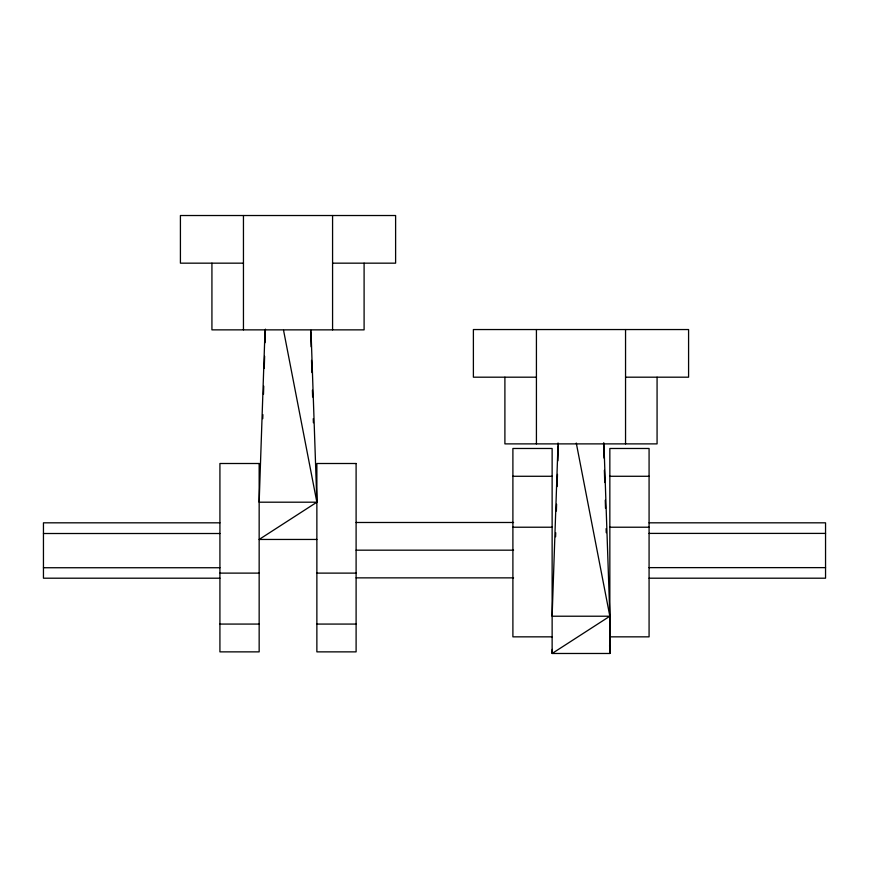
<?xml version="1.0" encoding="UTF-8"?>
<svg xmlns="http://www.w3.org/2000/svg" width="869" height="869" viewBox="0 0 869 869"><rect width="100%" height="100%" fill="white"/><g stroke="black" fill="none" stroke-linecap="round" stroke-linejoin="round"><path stroke-width="1.3" d="M603.912 442.973L609.842 616.219L609.842 653.477L552.13 653.477L552.13 448.48L512.895 448.48L512.895 636.847L552.13 636.847M262.753 418.695L262.883 414.622M263.492 394.276L263.731 386.129M264.252 368.489L264.621 356.279M265.023 342.712L265.425 329.145M552.249 649.415L552.13 653.477L609.842 616.219L576.277 443.038M555.606 536.792L555.736 532.719M556.377 511.015L556.584 504.226M557.105 486.586L557.474 474.376M557.876 460.809L558.322 445.884M265.034 330.296L259.158 502.195L316.87 502.195L310.993 330.296M558.061 442.973L552.13 616.219L609.842 616.219M243.45 263.166L180.415 263.166L180.415 215.523L395.612 215.523L395.612 263.166L332.577 263.166M536.423 377.189L473.388 377.189L473.388 329.547L688.585 329.547L688.585 377.189L625.55 377.189M512.895 476.277L552.13 476.277M609.842 476.277L649.078 476.277M356.105 522.486L513.568 522.486M219.922 522.823L43.45 522.823L43.45 578.2L219.922 578.2M649.078 522.823L825.55 522.823L825.55 578.2L649.078 578.2M512.895 527.222L552.13 527.222M609.842 527.222L649.078 527.222M649.078 533.403L825.55 533.403M43.45 533.512L219.922 533.512M316.87 539.453L259.158 539.453L316.87 502.195L283.566 330.35M356.105 550.175L513.568 550.175M649.078 567.631L825.55 567.631M43.45 567.739L219.922 567.739M219.922 573.116L259.158 573.116M316.87 573.116L356.105 573.116M356.105 577.863L513.568 577.863M219.922 624.072L259.158 624.072M316.87 624.072L356.105 624.072M609.842 636.847L649.078 636.847L649.078 448.48L609.842 448.48L609.842 653.477L609.604 645.341M603.575 443.168L604.02 458.093M604.379 470.303L604.748 482.512M605.269 500.153L605.508 508.3M606.117 528.645L606.247 532.719M310.678 331.86L311.124 346.785M311.526 360.353L311.895 372.562M312.416 390.203L312.623 396.992M313.264 418.695L313.394 422.768M657.073 377.189L657.073 443.885L504.9 443.885L504.9 377.189M625.55 329.547L625.55 443.885M536.423 329.547L536.423 443.885M364.1 263.166L364.1 329.862L211.927 329.862L211.927 263.166M332.577 215.523L332.577 329.862M243.45 215.523L243.45 329.862M259.158 463.503L219.922 463.503L219.922 651.869L259.158 651.869L259.158 463.503M356.105 463.503L316.87 463.503L316.87 651.869L356.105 651.869L356.105 463.503"/></g></svg>
